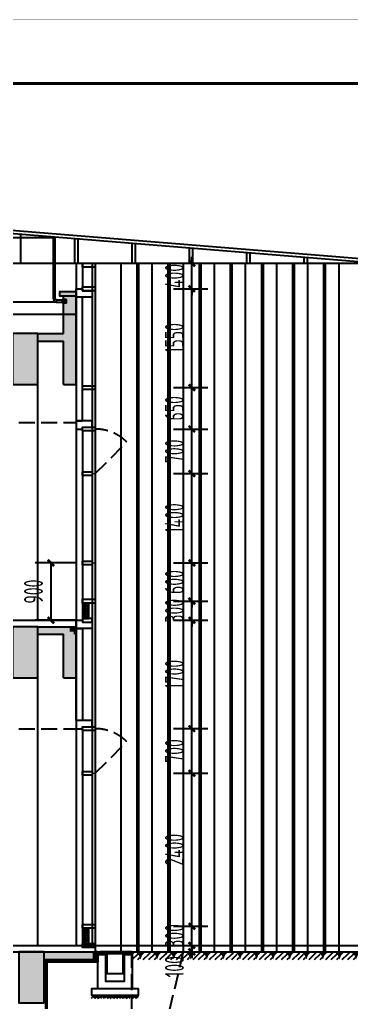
# Model space of a CAD drawing. Extents: x -19968 to 86481, y -139706 to -66979.
# Drawn here: x 26892 to 32100, y -95715 to -80302 of the extents above; entities that cross this region are included whole.
import ezdxf

# ---------------------------------------------------------------- set-up
doc = ezdxf.new("R2010")
doc.units = 0
doc.header["$LTSCALE"] = 1000
doc.header["$MEASUREMENT"] = 0
doc.linetypes.add('DASH', pattern=[0.35, 0.25, -0.1])
for name, color, linetype in [('01-标注_尺寸', 124, 'Continuous'), ('05-填充_天正', 26, 'Continuous'), ('A-C_玻璃幕墙', 140, 'Continuous'), ('A-D_龙骨', 152, 'Continuous'), ('A-E_栏杆', 232, 'Continuous'), ('A-SUR_保温', 222, 'Continuous'), ('A-SUR_吊顶', 40, 'Continuous'), ('A-SUR_看线', 231, 'Continuous'), ('A-SUR_面层', 191, 'Continuous'), ('A-TECH_结构', 21, 'Continuous'), ('A_STR-砌块墙', 121, 'Continuous'), ('A_STR-砼墙', 51, 'Continuous'), ('A_STR-砼柱', 51, 'Continuous'), ('PUB_HATCH', 8, 'Continuous'), ('PUB_WALL', 9, 'Continuous'), ('构造物', 145, 'Continuous')]:
    doc.layers.add(name, color=color, linetype=linetype)
doc.layers.add('04-不打印_辅助线', color=165, linetype='Continuous', plot=False)
doc.styles.add('_TCH_DIM_T3', font='ros1.shx', dxfattribs={"width": 0.705882, "bigfont": 'jd.shx'})
doc.dimstyles.new('_TCH_ARCH&&100', dxfattribs={"dimtxt": 297.5, "dimasz": 100, "dimexe": 250, "dimexo": 300, "dimgap": 126.25, "dimtad": 1, "dimdec": 0, "dimzin": 0, "dimdsep": 46, "dimtxsty": '_TCH_DIM_T3', "dimblk": 'ARCHTICK', "dimcen": 0.09, "dimclrt": 7, "dimazin": 2, "dimtfac": 1, "dimtdec": 0, "dimtix": 1, "dimtmove": 2, "dimatfit": 3, "dimfxl": 0, "dimtolj": 1, "dimtzin": 0, "dimarcsym": 0})
pattern_1 = [(45, (4697.017, 670), (-17.96051, 17.96051), []), (45, (4714.977, 670), (-17.96051, 17.96051), [12.7, -6.35])]

# ---------------------------------------------------------------- blocks, each defined once
blk = doc.blocks.new('幕墙龙骨')
blk.add_lwpolyline([(-200, 30), (-200, -30), (0, -30), (0, 30)], close=True)
blk = doc.blocks.new('A$C0F0450A9')
for points in [[(16900, -1372), (0, 0)], [(16282, -1372), (0, -50)], [(10725, -921), (10725, -1372)], [(11575, -990), (11575, -1372)], [(11625, -994), (11625, -1372)], [(12475, -1063), (12475, -1372)], [(12525, -1067), (12525, -1372)], [(13375, -1136), (13375, -1372)], [(13425, -1140), (13425, -1372)], [(14275, -1209), (14275, -1372)], [(14325, -1213), (14325, -1372)], [(15175, -1282), (15175, -1372)], [(15225, -1286), (15225, -1372)]]:
    blk.add_lwpolyline(points)
blk = doc.blocks.new('图框-A1+1-4')
for points, const_width in [([(0, 0), (1051, 0), (1051, 594), (0, 594)], 0.05), ([(976, 584), (25, 584), (25, 10), (976, 10)], 0.5)]:
    blk.add_lwpolyline(points, close=True, dxfattribs=dict(const_width=const_width))
blk = doc.blocks.new('yk01')
at = {"const_width": 20}
blk.add_lwpolyline([(-150, 0), (-200, 0)], dxfattribs=at)
blk.add_lwpolyline([(-150, 30), (-150, -30), (0, -30), (0, 30)], close=True)
blk = doc.blocks.new('A$C64AB60F3')
at = {"layer": 'A-D_龙骨', "linetype": 'DASH'}
blk.add_lwpolyline([(0, 0), (495, 495)], dxfattribs=at)
blk.add_arc((0, 0), 700, 45, 90, dxfattribs=at)
blk = doc.blocks.new('dsfs1')
at = {"layer": 'A-E_栏杆'}
for p, q in [((144, 1145), (5150, 1145)), ((37, 165), (7, 165)), ((99, 135), (5150, 135))]:
    blk.add_line(p, q, dxfattribs=at)
for points in [[(7, 165), (99, 165, 0.414214), (129, 195), (129, 1130)], [(159, 1130), (159, 195, -0.414214), (99, 135), (7, 135)], [(-22, 169, 0.038299), (-38, 166), (-38, 158), (-47, 158), (-47, 171, -0.414214), (-40, 178), (-7, 178, -0.414214), (0, 171)], [(-22, 131, 0.022818), (-9, 133), (-9, 167, 0.022818), (-22, 169)], [(0, 129, -0.414214), (-7, 122), (-40, 122, -0.414214), (-47, 129), (-47, 142), (-38, 142), (-38, 134, 0.038299), (-22, 131, 0.038299)]]:
    blk.add_lwpolyline(points, format="xyb", dxfattribs=at)
blk.add_lwpolyline([(7, 116), (0, 116), (0, 184), (7, 184)], close=True, dxfattribs=at)
blk.add_circle((144, 1130), 14.8, dxfattribs=at)
blk = doc.blocks.new('dartt')
at = {"transparency": 33554641}
h = blk.add_hatch(dxfattribs=at)
h.set_pattern_fill('ANSI32', color=26)
h.set_pattern_definition([(45, (1294.211, 122.3605), (-3.367596, 3.367596), []), (45, (1296.4563, 122.3605), (-3.367596, 3.367596), [])])
edge = h.paths.add_edge_path()
edge.add_arc((0, 21), 4, 0, 90)
edge.add_line((0, 25), (0, 0))
edge.add_line((0, 0), (25, 0))
edge.add_arc((21, 0), 4, 0, 90)
edge.add_line((21, 4), (4, 4))
edge.add_line((4, 4), (4, 21))
blk.add_lwpolyline([(0, 25), (0, 0), (25, 0)])
blk.add_lwpolyline([(0, 25), (0, 25, -0.414214), (4, 21), (4, 4), (21, 4, -0.414214), (25, 0), (25, 0)], format="xyb")
blk = doc.blocks.new('$LinePat$素土夯实')
at = {"color": 0}
for p, q in [((0, -210), (210, 0)), ((120, -300), (420, 0)), ((420, 0), (608, -188)), ((495, -300), (795, 0)), ((615, 0), (705, -90)), ((210, -210), (300, -300)), ((315, -105), (502, -293)), ((705, -300), (795, -210))]:
    blk.add_line(p, q, dxfattribs=at)
blk = doc.blocks.new('drsrtg')
at = {"layer": '05-填充_天正'}
h = blk.add_hatch(dxfattribs=at)
h.set_pattern_fill('ANSI33', color=256, scale=8)
h.set_pattern_definition([(45, (4711.517, 670), (-17.96051, 17.96051), []), (45, (4729.477, 670), (-17.96051, 17.96051), [12.7, -6.35])])
h.paths.add_polyline_path([(-608, 580), (-608, 550), (-513, 550), (-513, 580)])
h = blk.add_hatch(dxfattribs=at)
h.set_pattern_fill('ANSI33', color=256, scale=8)
h.set_pattern_definition(pattern_1)
h.paths.add_polyline_path([(-448, 550), (-448, 580), (-498, 580), (-498, 550)])
h = blk.add_hatch(dxfattribs=at)
h.set_pattern_fill('ANSI33', color=256, scale=8)
h.set_pattern_definition(pattern_1)
h.paths.add_polyline_path([(-383, 550), (-383, 580), (-433, 580), (-433, 550)])
h = blk.add_hatch(dxfattribs=at)
h.set_pattern_fill('ANSI33', color=256, scale=8)
h.set_pattern_definition(pattern_1)
h.paths.add_polyline_path([(-318, 550), (-318, 580), (-368, 580), (-368, 550)])
h = blk.add_hatch(dxfattribs=at)
h.set_pattern_fill('ANSI33', color=256, scale=8)
h.set_pattern_definition(pattern_1)
h.paths.add_polyline_path([(-253, 550), (-253, 580), (-303, 580), (-303, 550)])
h = blk.add_hatch(dxfattribs=at)
h.set_pattern_fill('ANSI33', color=256, scale=8)
h.set_pattern_definition([(45, (4721.517, 670), (-17.96051, 17.96051), []), (45, (4739.477, 670), (-17.96051, 17.96051), [12.7, -6.35])])
h.paths.add_polyline_path([(-108, 550), (-108, 580), (-238, 580), (-238, 550)])
blk.add_lwpolyline([(-500, 550), (-500, 240), (-240, 240), (-240, 550)], dxfattribs=at)
at = {"layer": 'A-SUR_面层'}
for p, q in [((-108, 580), (-608, 580)), ((-608, 550), (-608, 580)), ((-108, 550), (-608, 550)), ((-513, 550), (-513, 580)), ((-498, 550), (-498, 580)), ((-448, 550), (-448, 580)), ((-433, 550), (-433, 580)), ((-383, 550), (-383, 580)), ((-368, 550), (-368, 580)), ((-318, 550), (-318, 580)), ((-303, 550), (-303, 580)), ((-253, 550), (-253, 580)), ((-238, 550), (-238, 580)), ((-108, 550), (-108, 580))]:
    blk.add_line(p, q, dxfattribs=at)
at = {"layer": 'A_STR-砌块墙'}
for points in [[(-640, 540), (-520, 540), (-520, 120), (-220, 120), (-220, 540), (-100, 540), (-100, 0), (-640, 0), (-640, 540)], [(-100, 0), (-740, 0), (-740, -100), (0, -100), (0, 0), (-520, 0)]]:
    blk.add_lwpolyline(points, dxfattribs=at)
at = {"layer": 'A-SUR_看线', "xscale": -0.1861635220123852, "yscale": 0.1666666666666667, "zscale": 0.1666666666666667}
for p in [(-592, -100), (-444, -100), (-296, -100), (-148, -100), (0, -100)]:
    blk.add_blockref('$LinePat$素土夯实', p, dxfattribs=at)
at = {"layer": '构造物', "linetype": 'DASH', "ltscale": 0.2}
blk.add_blockref('dartt', (-620, 540), dxfattribs=at)
at = {"layer": '构造物', "linetype": 'DASH', "ltscale": 0.2, "xscale": -1}
blk.add_blockref('dartt', (-100, 540), dxfattribs=at)
blk = doc.blocks.new('$LinePat$岩棉板')
at = {"color": 0}
for p, q in [((0, -17), (12, -67)), ((12, -67), (24, -17))]:
    blk.add_line(p, q, dxfattribs=at)
for centre, start, end in [((12, -17), 0, 180), ((0, -67), 270, 0), ((24, -67), 180, 270)]:
    blk.add_arc(centre, 12, start, end, dxfattribs=at)
at = {"layer": 'Defpoints'}
blk.add_point((0, 0), dxfattribs=at)
at = {"layer": 'Defpoints', "color": 0}
blk.add_point((24, -84), dxfattribs=at)
blk = doc.blocks.new('*U22')
blk.add_lwpolyline([(0, 100), (240, 100), (240, 0), (0, 0)], close=True)
at = {"color": 8, "xscale": -1.249999998958333, "yscale": 1.188379012465143, "zscale": 1.188379012465143}
for p in [(30, 100), (60, 100), (90, 100), (120, 100), (150, 100), (180, 100), (210, 100), (240, 100)]:
    blk.add_blockref('$LinePat$岩棉板', p, dxfattribs=at)
blk = doc.blocks.new('_FZH')
blk.add_lwpolyline([(-0.5, -0.5), (0.5, -0.5), (0.5, 0.5), (-0.5, 0.5)], close=True)
at = {"layer": 'PUB_HATCH'}
blk.add_solid([(-0.5, -0.5), (0.5, -0.5), (-0.5, 0.5), (0.5, 0.5)], dxfattribs=at)
blk = doc.blocks.new('_ArchTick')
at = {"color": 0, "linetype": 'ByBlock', "const_width": 0.4}
blk.add_lwpolyline([(-0.5, -0.5), (0.5, 0.5)], dxfattribs=at)
blk = doc.blocks.new('*D154')
at = {"layer": '01-标注_尺寸', "color": 0, "lineweight": -2, "transparency": 16777216}
for p, q in [((29596, -94822), (29596, -94722)), ((29307, -94822), (29846, -94822)), ((29307, -94922), (29846, -94922)), ((29596, -94922), (29596, -94822)), ((29596, -94922), (29596, -95022))]:
    blk.add_line(p, q, dxfattribs=at)
at = {"layer": 'Defpoints', "color": 0, "transparency": 16777216}
for p in [(29007, -94822), (29007, -94922), (29596, -94822)]:
    blk.add_point(p, dxfattribs=at)
at = {"layer": '01-标注_尺寸', "color": 0, "lineweight": -2, "transparency": 16777216, "xscale": 100, "yscale": 100, "zscale": 100}
for p, rotation in [((29596, -94822), 270), ((29596, -94922), 90)]:
    blk.add_blockref('_ArchTick', p, dxfattribs=dict(at, rotation=rotation))
at = {"layer": '01-标注_尺寸', "color": 7, "transparency": 16777216, "insert": (29322, -95156), "char_height": 297.5, "attachment_point": 5, "rotation": 90, "style": '_TCH_DIM_T3'}
blk.add_mtext('\\A1;100', dxfattribs=at)
blk = doc.blocks.new('*D155')
at = {"layer": '01-标注_尺寸', "color": 0, "lineweight": -2, "transparency": 16777216}
for p, q in [((29596, -94522), (29596, -94422)), ((29307, -94522), (29846, -94522)), ((29596, -94822), (29596, -94522)), ((29307, -94822), (29846, -94822)), ((29596, -94822), (29596, -94922))]:
    blk.add_line(p, q, dxfattribs=at)
at = {"layer": 'Defpoints', "color": 0, "transparency": 16777216}
for p in [(29007, -94522), (29596, -94522), (29007, -94822)]:
    blk.add_point(p, dxfattribs=at)
at = {"layer": '01-标注_尺寸', "color": 0, "lineweight": -2, "transparency": 16777216, "xscale": 100, "yscale": 100, "zscale": 100}
for p, rotation in [((29596, -94522), 270), ((29596, -94822), 90)]:
    blk.add_blockref('_ArchTick', p, dxfattribs=dict(at, rotation=rotation))
at = {"layer": '01-标注_尺寸', "color": 7, "transparency": 16777216, "insert": (29322, -94672), "char_height": 297.5, "attachment_point": 5, "rotation": 90, "style": '_TCH_DIM_T3'}
blk.add_mtext('\\A1;300', dxfattribs=at)
blk = doc.blocks.new('*D156')
at = {"layer": '01-标注_尺寸', "color": 0, "lineweight": -2, "transparency": 16777216}
for p, q in [((29307, -92122), (29846, -92122)), ((29596, -94522), (29596, -92122)), ((29307, -94522), (29846, -94522))]:
    blk.add_line(p, q, dxfattribs=at)
at = {"layer": 'Defpoints', "color": 0, "transparency": 16777216}
for p in [(29007, -92122), (29596, -92122), (29007, -94522)]:
    blk.add_point(p, dxfattribs=at)
at = {"layer": '01-标注_尺寸', "color": 0, "lineweight": -2, "transparency": 16777216, "xscale": 100, "yscale": 100, "zscale": 100}
for p, rotation in [((29596, -92122), 90), ((29596, -94522), 270)]:
    blk.add_blockref('_ArchTick', p, dxfattribs=dict(at, rotation=rotation))
at = {"layer": '01-标注_尺寸', "color": 7, "transparency": 16777216, "insert": (29322, -93322), "char_height": 297.5, "attachment_point": 5, "rotation": 90, "style": '_TCH_DIM_T3'}
blk.add_mtext('\\A1;2400', dxfattribs=at)
blk = doc.blocks.new('*D157')
at = {"layer": '01-标注_尺寸', "color": 0, "lineweight": -2, "transparency": 16777216}
for p, q in [((29307, -91422), (29846, -91422)), ((29596, -92122), (29596, -91422)), ((29307, -92122), (29846, -92122))]:
    blk.add_line(p, q, dxfattribs=at)
at = {"layer": 'Defpoints', "color": 0, "transparency": 16777216}
for p in [(29007, -91422), (29596, -91422), (29007, -92122)]:
    blk.add_point(p, dxfattribs=at)
at = {"layer": '01-标注_尺寸', "color": 0, "lineweight": -2, "transparency": 16777216, "xscale": 100, "yscale": 100, "zscale": 100}
for p, rotation in [((29596, -91422), 90), ((29596, -92122), 270)]:
    blk.add_blockref('_ArchTick', p, dxfattribs=dict(at, rotation=rotation))
at = {"layer": '01-标注_尺寸', "color": 7, "transparency": 16777216, "insert": (29322, -91772), "char_height": 297.5, "attachment_point": 5, "rotation": 90, "style": '_TCH_DIM_T3'}
blk.add_mtext('\\A1;700', dxfattribs=at)
blk = doc.blocks.new('*D158')
at = {"layer": '01-标注_尺寸', "color": 0, "lineweight": -2, "transparency": 16777216}
for p, q in [((29307, -89722), (29846, -89722)), ((29596, -91422), (29596, -89722)), ((29307, -91422), (29846, -91422))]:
    blk.add_line(p, q, dxfattribs=at)
at = {"layer": 'Defpoints', "color": 0, "transparency": 16777216}
for p in [(29007, -89722), (29596, -89722), (29007, -91422)]:
    blk.add_point(p, dxfattribs=at)
at = {"layer": '01-标注_尺寸', "color": 0, "lineweight": -2, "transparency": 16777216, "xscale": 100, "yscale": 100, "zscale": 100}
for p, rotation in [((29596, -89722), 90), ((29596, -91422), 270)]:
    blk.add_blockref('_ArchTick', p, dxfattribs=dict(at, rotation=rotation))
at = {"layer": '01-标注_尺寸', "color": 7, "transparency": 16777216, "insert": (29322, -90572), "char_height": 297.5, "attachment_point": 5, "rotation": 90, "style": '_TCH_DIM_T3'}
blk.add_mtext('\\A1;1700', dxfattribs=at)
blk = doc.blocks.new('*D159')
at = {"layer": '01-标注_尺寸', "color": 0, "lineweight": -2, "transparency": 16777216}
for p, q in [((29596, -89422), (29596, -89322)), ((29307, -89422), (29846, -89422)), ((29596, -89722), (29596, -89422)), ((29307, -89722), (29846, -89722)), ((29596, -89722), (29596, -89822))]:
    blk.add_line(p, q, dxfattribs=at)
at = {"layer": 'Defpoints', "color": 0, "transparency": 16777216}
for p in [(29007, -89422), (29596, -89422), (29007, -89722)]:
    blk.add_point(p, dxfattribs=at)
at = {"layer": '01-标注_尺寸', "color": 0, "lineweight": -2, "transparency": 16777216, "xscale": 100, "yscale": 100, "zscale": 100}
for p, rotation in [((29596, -89422), 270), ((29596, -89722), 90)]:
    blk.add_blockref('_ArchTick', p, dxfattribs=dict(at, rotation=rotation))
at = {"layer": '01-标注_尺寸', "color": 7, "transparency": 16777216, "insert": (29322, -89572), "char_height": 297.5, "attachment_point": 5, "rotation": 90, "style": '_TCH_DIM_T3'}
blk.add_mtext('\\A1;300', dxfattribs=at)
blk = doc.blocks.new('*D160')
at = {"layer": '01-标注_尺寸', "color": 0, "lineweight": -2, "transparency": 16777216}
for p, q in [((29596, -88822), (29596, -88722)), ((29307, -88822), (29846, -88822)), ((29596, -89422), (29596, -88822)), ((29307, -89422), (29846, -89422)), ((29596, -89422), (29596, -89522))]:
    blk.add_line(p, q, dxfattribs=at)
at = {"layer": 'Defpoints', "color": 0, "transparency": 16777216}
for p in [(29007, -88822), (29596, -88822), (29007, -89422)]:
    blk.add_point(p, dxfattribs=at)
at = {"layer": '01-标注_尺寸', "color": 0, "lineweight": -2, "transparency": 16777216, "xscale": 100, "yscale": 100, "zscale": 100}
for p, rotation in [((29596, -88822), 270), ((29596, -89422), 90)]:
    blk.add_blockref('_ArchTick', p, dxfattribs=dict(at, rotation=rotation))
at = {"layer": '01-标注_尺寸', "color": 7, "transparency": 16777216, "insert": (29322, -89122), "char_height": 297.5, "attachment_point": 5, "rotation": 90, "style": '_TCH_DIM_T3'}
blk.add_mtext('\\A1;600', dxfattribs=at)
blk = doc.blocks.new('*D161')
at = {"layer": '01-标注_尺寸', "color": 0, "lineweight": -2, "transparency": 16777216}
for p, q in [((29307, -87422), (29846, -87422)), ((29596, -88822), (29596, -87422)), ((29307, -88822), (29846, -88822))]:
    blk.add_line(p, q, dxfattribs=at)
at = {"layer": 'Defpoints', "color": 0, "transparency": 16777216}
for p in [(29007, -87422), (29596, -87422), (29007, -88822)]:
    blk.add_point(p, dxfattribs=at)
at = {"layer": '01-标注_尺寸', "color": 0, "lineweight": -2, "transparency": 16777216, "xscale": 100, "yscale": 100, "zscale": 100}
for p, rotation in [((29596, -87422), 90), ((29596, -88822), 270)]:
    blk.add_blockref('_ArchTick', p, dxfattribs=dict(at, rotation=rotation))
at = {"layer": '01-标注_尺寸', "color": 7, "transparency": 16777216, "insert": (29322, -88122), "char_height": 297.5, "attachment_point": 5, "rotation": 90, "style": '_TCH_DIM_T3'}
blk.add_mtext('\\A1;1400', dxfattribs=at)
blk = doc.blocks.new('*D162')
at = {"layer": '01-标注_尺寸', "color": 0, "lineweight": -2, "transparency": 16777216}
for p, q in [((29307, -86722), (29846, -86722)), ((29596, -87422), (29596, -86722)), ((29307, -87422), (29846, -87422))]:
    blk.add_line(p, q, dxfattribs=at)
at = {"layer": 'Defpoints', "color": 0, "transparency": 16777216}
for p in [(29007, -86722), (29596, -86722), (29007, -87422)]:
    blk.add_point(p, dxfattribs=at)
at = {"layer": '01-标注_尺寸', "color": 0, "lineweight": -2, "transparency": 16777216, "xscale": 100, "yscale": 100, "zscale": 100}
for p, rotation in [((29596, -86722), 90), ((29596, -87422), 270)]:
    blk.add_blockref('_ArchTick', p, dxfattribs=dict(at, rotation=rotation))
at = {"layer": '01-标注_尺寸', "color": 7, "transparency": 16777216, "insert": (29322, -87072), "char_height": 297.5, "attachment_point": 5, "rotation": 90, "style": '_TCH_DIM_T3'}
blk.add_mtext('\\A1;700', dxfattribs=at)
blk = doc.blocks.new('*D163')
at = {"layer": '01-标注_尺寸', "color": 0, "lineweight": -2, "transparency": 16777216}
for p, q in [((29307, -86072), (29846, -86072)), ((29596, -86722), (29596, -86072)), ((29307, -86722), (29846, -86722))]:
    blk.add_line(p, q, dxfattribs=at)
at = {"layer": 'Defpoints', "color": 0, "transparency": 16777216}
for p in [(29007, -86072), (29596, -86072), (29007, -86722)]:
    blk.add_point(p, dxfattribs=at)
at = {"layer": '01-标注_尺寸', "color": 0, "lineweight": -2, "transparency": 16777216, "xscale": 100, "yscale": 100, "zscale": 100}
for p, rotation in [((29596, -86072), 90), ((29596, -86722), 270)]:
    blk.add_blockref('_ArchTick', p, dxfattribs=dict(at, rotation=rotation))
at = {"layer": '01-标注_尺寸', "color": 7, "transparency": 16777216, "insert": (29322, -86397), "char_height": 297.5, "attachment_point": 5, "rotation": 90, "style": '_TCH_DIM_T3'}
blk.add_mtext('\\A1;650', dxfattribs=at)
blk = doc.blocks.new('*D164')
at = {"layer": '01-标注_尺寸', "color": 0, "lineweight": -2, "transparency": 16777216}
for p, q in [((29307, -84522), (29846, -84522)), ((29596, -86072), (29596, -84522)), ((29307, -86072), (29846, -86072))]:
    blk.add_line(p, q, dxfattribs=at)
at = {"layer": 'Defpoints', "color": 0, "transparency": 16777216}
for p in [(29007, -84522), (29596, -84522), (29007, -86072)]:
    blk.add_point(p, dxfattribs=at)
at = {"layer": '01-标注_尺寸', "color": 0, "lineweight": -2, "transparency": 16777216, "xscale": 100, "yscale": 100, "zscale": 100}
for p, rotation in [((29596, -84522), 90), ((29596, -86072), 270)]:
    blk.add_blockref('_ArchTick', p, dxfattribs=dict(at, rotation=rotation))
at = {"layer": '01-标注_尺寸', "color": 7, "transparency": 16777216, "insert": (29322, -85297), "char_height": 297.5, "attachment_point": 5, "rotation": 90, "style": '_TCH_DIM_T3'}
blk.add_mtext('\\A1;1550', dxfattribs=at)
blk = doc.blocks.new('*D165')
at = {"layer": '01-标注_尺寸', "color": 0, "lineweight": -2, "transparency": 16777216}
for p, q in [((29307, -84122), (29846, -84122)), ((29596, -84122), (29596, -84022)), ((29596, -84522), (29596, -84122)), ((29307, -84522), (29846, -84522)), ((29596, -84522), (29596, -84622))]:
    blk.add_line(p, q, dxfattribs=at)
at = {"layer": 'Defpoints', "color": 0, "transparency": 16777216}
for p in [(29007, -84122), (29596, -84122), (29007, -84522)]:
    blk.add_point(p, dxfattribs=at)
at = {"layer": '01-标注_尺寸', "color": 0, "lineweight": -2, "transparency": 16777216, "xscale": 100, "yscale": 100, "zscale": 100}
for p, rotation in [((29596, -84122), 270), ((29596, -84522), 90)]:
    blk.add_blockref('_ArchTick', p, dxfattribs=dict(at, rotation=rotation))
at = {"layer": '01-标注_尺寸', "color": 7, "transparency": 16777216, "insert": (29322, -84322), "char_height": 297.5, "attachment_point": 5, "rotation": 90, "style": '_TCH_DIM_T3'}
blk.add_mtext('\\A1;400', dxfattribs=at)
blk = doc.blocks.new('*D166')
at = {"layer": '01-标注_尺寸', "color": 0, "lineweight": -2, "transparency": 16777216}
for p, q in [((27780, -88822), (27135, -88822)), ((27385, -89722), (27385, -88822)), ((27780, -89722), (27135, -89722))]:
    blk.add_line(p, q, dxfattribs=at)
at = {"layer": 'Defpoints', "color": 0, "transparency": 16777216}
for p in [(27385, -88822), (28080, -88822), (28080, -89722)]:
    blk.add_point(p, dxfattribs=at)
at = {"layer": '01-标注_尺寸', "color": 0, "lineweight": -2, "transparency": 16777216, "xscale": 100, "yscale": 100, "zscale": 100}
for p, rotation in [((27385, -88822), 90), ((27385, -89722), 270)]:
    blk.add_blockref('_ArchTick', p, dxfattribs=dict(at, rotation=rotation))
at = {"layer": '01-标注_尺寸', "color": 7, "transparency": 16777216, "insert": (27110, -89272), "char_height": 297.5, "attachment_point": 5, "rotation": 90, "style": '_TCH_DIM_T3'}
blk.add_mtext('\\A1;900', dxfattribs=at)
blk = doc.blocks.new('$LinePat$自然土壤')
at = {"color": 0}
for p, q in [((0, -90), (71, -19)), ((0, -300), (211, -89)), ((210, -300), (286, -224)), ((420, -300), (630, -90))]:
    blk.add_line(p, q, dxfattribs=at)
for points in [[(0, 0), (630, 0), (168, -45), (462, -45)], [(168, -45), (462, -45), (252, -132), (378, -132)], [(252, -132), (378, -132), (315, -300)]]:
    blk.add_solid(points, dxfattribs=at)

msp = doc.modelspace()

# ---------------------------------------------------------------- hatches: boundary and pattern name
at = {"layer": '05-填充_天正'}
for points in [[(27780, -84632.4), (27580, -84632.4), (27580, -85222.4), (27620, -85262.4), (27646.7, -85282.4), (27780, -85282.4)], [(27180, -85222.4), (27180, -85342.4), (27580, -85342.4), (27620, -85302.4), (27646.7, -85282.4), (27620, -85262.4), (27580, -85222.4)], [(27580, -86022.4), (27780, -86022.4), (27780, -85282.4), (27646.7, -85282.4), (27620, -85302.4), (27580, -85342.4)], [(27180, -89822.4), (27180, -89942.4), (27580, -89942.4), (27620, -89902.4), (27680, -89902.4), (27680, -89822.4)], [(27680, -89902.4), (27740, -89902.4), (27780, -89942.4), (27780, -89822.4), (27680, -89822.4)], [(27580, -90622.4), (27780, -90622.4), (27780, -89942.4), (27740, -89902.4), (27620, -89902.4), (27580, -89942.4)], [(27280, -94922.4), (27280, -95042.4), (28080, -95042.4), (28080, -94922.4)]]:
    msp.add_hatch(color=256, dxfattribs=at).paths.add_polyline_path(points)
at = {"layer": 'PUB_WALL'}
for points in [[(27620, -84632.4), (27580, -84632.4), (27580, -85222.4), (27620, -85262.4)], [(27780, -84632.4), (27740, -84632.4), (27740, -85282.4), (27780, -85282.4)], [(27180, -85222.4), (27180, -85262.4), (27620, -85262.4), (27580, -85222.4)], [(27180, -85302.4), (27180, -85342.4), (27580, -85342.4), (27620, -85302.4)], [(27580, -86022.4), (27580, -85342.4), (27620, -85302.4), (27620, -86022.4)], [(27780, -86022.4), (27780, -85282.4), (27740, -85282.4), (27740, -86022.4)], [(27580, -86022.4), (27780, -86022.4), (27780, -85982.4), (27580, -85982.4)], [(27180, -89822.4), (27180, -89862.4), (27680, -89862.4), (27680, -89822.4)], [(27680, -89822.4), (27780, -89822.4), (27780, -89862.4), (27680, -89862.4)], [(27780, -89822.4), (27780, -89942.4), (27740, -89942.4), (27740, -89822.4)], [(27180, -89902.4), (27180, -89942.4), (27580, -89942.4), (27620, -89902.4)], [(27580, -90622.4), (27580, -89942.4), (27620, -89902.4), (27620, -90622.4)], [(27780, -90622.4), (27780, -89942.4), (27740, -89902.4), (27740, -90622.4)], [(27780, -89942.4), (27780, -89942.4), (27780, -89902.4), (27740, -89902.4)], [(27580, -90622.4), (27780, -90622.4), (27780, -90582.4), (27580, -90582.4)], [(27280, -94922.4), (27280, -94962.4), (28080, -94962.4), (28080, -94922.4)], [(28080, -94922.4), (28040, -94922.4), (28040, -95042.4), (28080, -95042.4)], [(27280, -95002.4), (27280, -95042.4), (28080, -95042.4), (28080, -95002.4)]]:
    msp.add_hatch(color=256, dxfattribs=at).paths.add_polyline_path(points)

# ---------------------------------------------------------------- linework, layer by layer
at = {"layer": '04-不打印_辅助线'}
for points in [[(14129, -94822.4), (46569.5, -94822.4)], [(14129, -94922.4), (46569.5, -94922.4)]]:
    msp.add_lwpolyline(points, dxfattribs=at)
at = {"layer": 'A-C_玻璃幕墙'}
for points in [[(27780, -84122.4), (27780, -94822.4)], [(27880, -84122.4), (27880, -84492.4)], [(28030, -84122.4), (28030, -94822.4)], [(28080, -84122.4), (28080, -94922.4)], [(27880, -86752.4), (27880, -89752.4)], [(27880, -91422.4), (27880, -94822.4)]]:
    msp.add_lwpolyline(points, dxfattribs=at)
at = {"layer": 'A-D_龙骨'}
msp.add_lwpolyline([(27880, -89692.4), (27880, -89752.4), (28030, -89752.4), (28030, -89692.4)], close=True, dxfattribs=at)
at = {"layer": 'A-SUR_保温'}
for points in [[(28030, -84652.4), (27780, -84652.4), (27780, -84522.4), (27880, -84522.4), (27880, -84552.4), (28030, -84552.4)], [(27880, -86592.4), (27880, -84652.4), (27780, -84652.4), (27780, -86592.4)], [(28030, -86592.4), (27780, -86592.4), (27780, -86722.4), (27880, -86722.4), (27880, -86692.4), (28030, -86692.4)], [(28030, -89852.4), (27780, -89852.4), (27780, -89722.4), (27880, -89722.4), (27880, -89752.4), (28030, -89752.4)], [(28030, -91292.4), (27780, -91292.4), (27780, -91422.4), (27880, -91422.4), (27880, -91392.4), (28030, -91392.4)]]:
    msp.add_lwpolyline(points, close=True, dxfattribs=at)
for points in [[(27780, -89852.4), (27880, -89852.4), (27880, -91292.4), (27780, -91292.4), (27780, -89852.4)], [(28100, -94922.4), (28100, -95062.4), (27300, -95062.4), (27300, -96652.4), (45580, -96652.4)], [(28120, -94922.4), (28120, -95082.4), (27320, -95082.4), (27320, -96632.4), (45580, -96632.4)], [(28120, -94922.4), (28080, -94922.4)]]:
    msp.add_lwpolyline(points, dxfattribs=at)
at = {"layer": 'A-SUR_保温', "linetype": 'DASH'}
for points in [[(28650, -94922.4), (28650, -96632.4)], [(29461.9, -94922.4), (29051.1, -96632.4)]]:
    msp.add_lwpolyline(points, dxfattribs=at)
at = {"layer": 'A-SUR_吊顶', "linetype": 'DASH'}
for p, q in [((17080, -86622.4), (27780, -86622.4)), ((17080, -91422.4), (27780, -91422.4))]:
    msp.add_line(p, q, dxfattribs=at)
at = {"layer": 'A-SUR_看线'}
for points in [[(16780, -84122.4), (33662.6, -84122.4)], [(28481, -84122.4), (28481, -94922.4)], [(28732.9, -84122.4), (28732.9, -94922.4)], [(28760.1, -84122.4), (28760.1, -94922.4)], [(28969.5, -84122.4), (28969.5, -94922.4)], [(29221.5, -84122.4), (29221.5, -94922.4)], [(29248.6, -84122.4), (29248.6, -94922.4)], [(29458.1, -84122.4), (29458.1, -94922.4)], [(29710, -84122.4), (29710, -94922.4)], [(29737.2, -84122.4), (29737.2, -94922.4)], [(29946.6, -84122.4), (29946.6, -94922.4)], [(30198.6, -84122.4), (30198.6, -94922.4)], [(30225.7, -84122.4), (30225.7, -94922.4)], [(30435.2, -84122.4), (30435.2, -94922.4)], [(30687.1, -84122.4), (30687.1, -94922.4)], [(30714.3, -84122.4), (30714.3, -94922.4)], [(30923.7, -84122.4), (30923.7, -94922.4)], [(31175.7, -84122.4), (31175.7, -94922.4)], [(31202.8, -84122.4), (31202.8, -94922.4)], [(31412.3, -84122.4), (31412.3, -94922.4)], [(31664.2, -84122.4), (31664.2, -94922.4)], [(31691.3, -84122.4), (31691.3, -94922.4)], [(31900.8, -84122.4), (31900.8, -94922.4)]]:
    msp.add_lwpolyline(points, dxfattribs=at)
at = {"layer": 'A-SUR_面层'}
for points in [[(17080, -84922.4), (27780, -84922.4)], [(17080, -89722.4), (27780, -89722.4)], [(16780, -94822.4), (28080, -94822.4)]]:
    msp.add_lwpolyline(points, dxfattribs=at)
at = {"layer": 'A-TECH_结构'}
for points in [[(27180, -89722.4), (27180, -86022.4)], [(27180, -94822.4), (27180, -90622.4)]]:
    msp.add_lwpolyline(points, dxfattribs=at)
at = {"layer": 'A_STR-砌块墙'}
msp.add_lwpolyline([(28660, -94922.4), (34126.7, -94922.4)], dxfattribs=at)
at = {"layer": 'A_STR-砼墙'}
for p, q in [((27580, -85222.4), (27580, -84632.4)), ((27780, -85282.4), (27780, -84632.4)), ((27180, -85222.4), (27580, -85222.4)), ((27180, -85342.4), (27580, -85342.4)), ((27580, -86022.4), (27580, -85342.4)), ((27780, -86022.4), (27780, -85282.4)), ((27580, -86022.4), (27780, -86022.4)), ((27180, -89822.4), (27680, -89822.4)), ((27680, -89822.4), (27780, -89822.4)), ((27780, -89822.4), (27780, -89942.4)), ((27180, -89942.4), (27580, -89942.4)), ((27580, -90622.4), (27580, -89942.4)), ((27780, -90622.4), (27780, -89942.4)), ((27780, -89942.4), (27780, -89942.4)), ((27580, -90622.4), (27780, -90622.4)), ((27280, -94922.4), (28080, -94922.4)), ((28080, -94922.4), (28080, -95042.4)), ((27280, -95042.4), (28080, -95042.4))]:
    msp.add_line(p, q, dxfattribs=at)

# ---------------------------------------------------------------- block references
at = {"xscale": 100, "yscale": 100, "zscale": 100}
msp.add_blockref('图框-A1+1-4', (-18622, -139704), dxfattribs=at)
at = {"xscale": -1}
msp.add_blockref('dsfs1', (27580, -84867.2), dxfattribs=at)
for name, p in [('A$C64AB60F3', (28080, -87422.4)), ('A$C64AB60F3', (28080, -92122.4)), ('drsrtg', (28760, -95502.4))]:
    msp.add_blockref(name, p)
at = {"layer": '05-填充_天正', "xscale": 0.413207729364465, "yscale": 0.4, "zscale": 0.4, "rotation": 359.9999999999554}
for p in [(28660, -94922.4), (28920.3, -94922.4), (29180.6, -94922.4), (29441, -94922.4), (29701.3, -94922.4), (29961.6, -94922.4), (30221.9, -94922.4), (30482.2, -94922.4), (30742.6, -94922.4), (31002.9, -94922.4), (31263.2, -94922.4), (31523.5, -94922.4), (31783.9, -94922.4), (32044.2, -94922.4)]:
    msp.add_blockref('$LinePat$自然土壤', p, dxfattribs=at)
at = {"layer": 'A-D_龙骨', "xscale": -1}
for name, p in [('幕墙龙骨', (27880, -84152.4)), ('幕墙龙骨', (27880, -84522.4)), ('幕墙龙骨', (27880, -86072.4)), ('幕墙龙骨', (27880, -86722.4)), ('yk01', (27880, -87422.4)), ('yk01', (27880, -88822.4)), ('幕墙龙骨', (27880, -89422.4)), ('幕墙龙骨', (27880, -91422.4)), ('yk01', (27880, -92122.4)), ('幕墙龙骨', (27880, -94522.4)), ('幕墙龙骨', (27880, -94822.4))]:
    msp.add_blockref(name, p, dxfattribs=at)
at = {"layer": 'A-SUR_保温', "xscale": -1, "rotation": 270}
for p in [(27880, -89692.4), (27880, -94792.4)]:
    msp.add_blockref('*U22', p, dxfattribs=at)
at = {"layer": 'A-SUR_看线'}
msp.add_blockref('A$C0F0450A9', (16180, -82750.1), dxfattribs=at)
at = {"layer": 'A_STR-砼柱'}
for p, xscale, yscale, zscale, rotation in [((27650, -84602.4), 260, 60, 60, 180), ((26980, -85622.4), 799.9999999999709, 400, 400, 90), ((26980, -90222.4), 799.9999999999709, 400, 400, 90), ((27080, -95322.4), 799.9999999999709, 400, 400, 90)]:
    msp.add_blockref('_FZH', p, dxfattribs=dict(at, xscale=xscale, yscale=yscale, zscale=zscale, rotation=rotation))

# ---------------------------------------------------------------- dimensions: what is measured, and where the dimension line sits
at = {"layer": '01-标注_尺寸'}
for p1, p2, distance, picture, middle in [((29007.1, -84522.4), (29007.1, -84122.4), -589.4, '*D165', (29321.5, -84322.4)), ((29007.1, -86072.4), (29007.1, -84522.4), -589.4, '*D164', (29321.5, -85297.4)), ((29007.1, -86722.4), (29007.1, -86072.4), -589.4, '*D163', (29321.5, -86397.4)), ((29007.1, -87422.4), (29007.1, -86722.4), -589.4, '*D162', (29321.5, -87072.4)), ((29007.1, -88822.4), (29007.1, -87422.4), -589.4, '*D161', (29321.5, -88122.4)), ((28080, -89722.4), (28080, -88822.4), 695, '*D166', (27110, -89272.4)), ((29007.1, -89422.4), (29007.1, -88822.4), -589.4, '*D160', (29321.5, -89122.4)), ((29007.1, -89722.4), (29007.1, -89422.4), -589.4, '*D159', (29321.5, -89572.4)), ((29007.1, -91422.4), (29007.1, -89722.4), -589.4, '*D158', (29321.5, -90572.4)), ((29007.1, -92122.4), (29007.1, -91422.4), -589.4, '*D157', (29321.5, -91772.4)), ((29007.1, -94522.4), (29007.1, -92122.4), -589.4, '*D156', (29321.5, -93322.4)), ((29007.1, -94822.4), (29007.1, -94522.4), -589.4, '*D155', (29321.5, -94672.4))]:
    dim = msp.add_aligned_dim(p1=p1, p2=p2, distance=distance, dimstyle='_TCH_ARCH&&100', dxfattribs=at)
    dim.commit()
    dim.dimension.update_dxf_attribs({"geometry": picture, "text_midpoint": middle})
dim = msp.add_linear_dim(base=(29596.5, -94822.4), p1=(29007.1, -94922.4), p2=(29007.1, -94822.4), angle=90, dimstyle='_TCH_ARCH&&100', dxfattribs=at)
dim.commit()
dim.dimension.update_dxf_attribs({"geometry": '*D154', "text_midpoint": (29321.5, -95156.3), "dimtype": 161})

doc.saveas('drawing.dxf')
